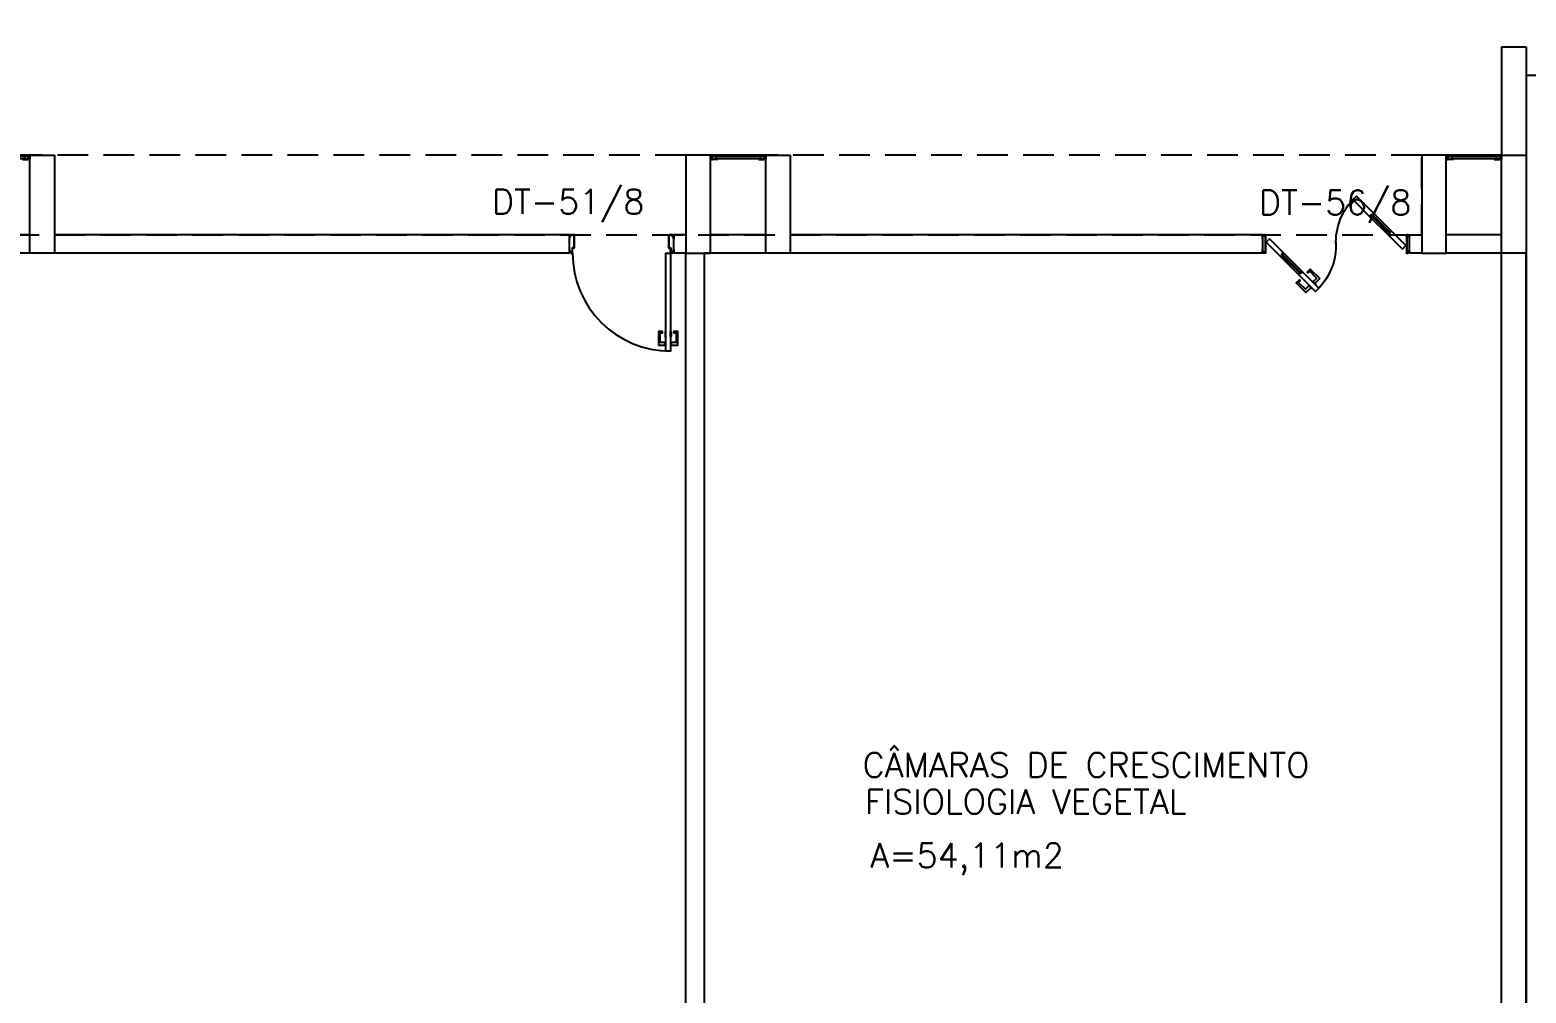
# Model space of a CAD drawing. Header units: millimetres. Extents: x 2128 to 2646, y 1972 to 2207.
# Drawn here: x 2426.46 to 2438.66, y 2039.8 to 2047.66 of the extents above; entities that cross this region are included whole.
import ezdxf

# ---------------------------------------------------------------- set-up
doc = ezdxf.new("R2010")
doc.units = ezdxf.units.MM
doc.linetypes.add('HIDDEN', pattern=[0.375, 0.25, -0.125])
for name, color, linetype in [('AR-ALV', 2, 'Continuous'), ('AR-ESQ', 1, 'Continuous'), ('AR-ESTC', 3, 'Continuous'), ('AR-PORTA', 1, 'Continuous'), ('AR-PROJ', 1, 'HIDDEN'), ('DT-ESQ-BAGUETE-C', 1, 'Continuous'), ('DT-ESQ-PERFIL CADEIRA-C', 2, 'Continuous'), ('DT-ESQ-PERFIL CADEIRA-V', 2, 'Continuous'), ('DT-ESQ-VENEZIANA-C', 1, 'Continuous'), ('DT-ESQ-VENEZIANA-V', 1, 'Continuous'), ('ENDEREÇO', 2, 'Continuous'), ('ibio', 2, 'Continuous'), ('maçaneta', 1, 'Continuous'), ('mov', 1, 'Continuous'), ('PM-PERFIL U-C', 2, 'Continuous'), ('PM-VIDRO', 2, 'Continuous'), ('pm1', 2, 'Continuous'), ('pm2', 2, 'Continuous'), ('TEXTO', 2, 'Continuous'), ('Área', 2, 'Continuous')]:
    doc.layers.add(name, color=color, linetype=linetype)
doc.styles.add('UNB-100', font='simplex.shx', dxfattribs={"height": 0.2})
doc.styles.add('UNB1-100', font='simplex.shx', dxfattribs={"height": 0.2})

# ---------------------------------------------------------------- blocks, each defined once
blk = doc.blocks.new('EF01-P')
at = {"layer": 'DT-ESQ-BAGUETE-C', "ltscale": 0.1}
for points in [[(0.002, 0.035), (0.015, 0.035), (0.015, 0.033), (0.002, 0.033), (0.002, 0.005), (0.015, 0.005), (0.015, 0.004), (0.002, 0.004, -0.414214), (0, 0.005), (0, 0.033, -0.414214)], [(0.448, 0.035), (0.435, 0.035), (0.435, 0.033), (0.448, 0.033), (0.448, 0.005), (0.435, 0.005), (0.435, 0.004), (0.448, 0.004, 0.414214), (0.45, 0.005), (0.45, 0.033, 0.414214)]]:
    blk.add_lwpolyline(points, format="xyb", close=True, dxfattribs=at)
at = {"layer": 'DT-ESQ-PERFIL CADEIRA-C', "ltscale": 0.1}
for points in [[(0.01, 0.002), (0.01, 0.003), (0.002, 0.003, 1), (0.002, 0), (0.015, 0, 0.414214), (0.016, 0.002), (0.016, 0.033), (0.043, 0.033)], [(0.043, 0.006), (0.018, 0.006), (0.018, 0.016), (0.016, 0.016), (0.016, 0.006, 0.414214), (0.018, 0.005), (0.043, 0.005), (0.056, 0.005, 1), (0.056, 0.008), (0.043, 0.008), (0.043, 0.02), (0.043, 0.032), (0.056, 0.032, 1), (0.056, 0.035), (0.043, 0.035), (0.016, 0.035, 0.414214), (0.015, 0.033), (0.015, 0.002), (0.002, 0.002)], [(0.041, 0.02), (0.041, 0.032, -0.414214), (0.043, 0.033), (0.056, 0.033)], [(0.041, 0.02), (0.041, 0.008, 0.414214), (0.043, 0.006), (0.056, 0.006)], [(0.407, 0.006), (0.432, 0.006), (0.432, 0.016), (0.433, 0.016), (0.433, 0.006, -0.414214), (0.432, 0.005), (0.407, 0.005), (0.394, 0.005, -1), (0.394, 0.008), (0.407, 0.008), (0.407, 0.02), (0.407, 0.032), (0.394, 0.032, -1), (0.394, 0.035), (0.407, 0.035), (0.433, 0.035, -0.414214), (0.435, 0.033), (0.435, 0.002), (0.448, 0.002)], [(0.408, 0.02), (0.408, 0.032, 0.414214), (0.407, 0.033), (0.394, 0.033)], [(0.408, 0.02), (0.408, 0.008, -0.414214), (0.407, 0.006), (0.394, 0.006)], [(0.44, 0.002), (0.44, 0.003), (0.448, 0.003, -1), (0.448, 0), (0.435, 0, -0.414214), (0.433, 0.002), (0.433, 0.033), (0.407, 0.033)]]:
    blk.add_lwpolyline(points, format="xyb", dxfattribs=at)
at = {"layer": 'DT-ESQ-PERFIL CADEIRA-V', "ltscale": 0.1}
blk.add_line((0.015, 0), (0.435, 0), dxfattribs=at)
at = {"layer": 'DT-ESQ-VENEZIANA-C', "ltscale": 0.1}
for p, q in [((0.043, 0.011), (0.407, 0.011)), ((0.043, 0.009), (0.407, 0.009))]:
    blk.add_line(p, q, dxfattribs=at)
at = {"layer": 'DT-ESQ-VENEZIANA-V', "ltscale": 0.1}
blk.add_line((0.043, 0.031), (0.407, 0.031), dxfattribs=at)
blk = doc.blocks.new('PM3B')
at = {"layer": 'maçaneta'}
for points in [[(0.02, 0.9), (-0.035, 0.9), (-0.035, 0.79), (0, 0.79), (0, 0.8), (-0.02, 0.8), (-0.02, 0.879, -0.414214), (-0.018, 0.88), (0.02, 0.88)], [(0.125, 0.9), (0.07, 0.9), (0.07, 0.88), (0.109, 0.88, -0.414214), (0.11, 0.879), (0.11, 0.8), (0.09, 0.8), (0.09, 0.79), (0.125, 0.79)]]:
    blk.add_lwpolyline(points, format="xyb", close=True, dxfattribs=at)
for points in [[(0.02, 0.79), (0.02, 0.83), (0.025, 0.83), (0.025, 0.79)], [(0.07, 0.79), (0.07, 0.83), (0.065, 0.83), (0.065, 0.79)]]:
    blk.add_lwpolyline(points, close=True, dxfattribs=at)
at = {"layer": 'mov'}
blk.add_arc((0.025, 0.15), 0.8, 0, 90, dxfattribs=at)
at = {"layer": 'PM-PERFIL U-C'}
for p, q in [((0, 0.12), (0, 0.139)), ((0.002, 0.14), (0.01, 0.14)), ((0.002, 0.138), (0.002, 0.12)), ((0.011, 0.138), (0.002, 0.138)), ((0.01, 0.14), (0.01, 0.149)), ((0.012, 0.15), (0.024, 0.15)), ((0.012, 0.148), (0.012, 0.14)), ((0.023, 0.148), (0.012, 0.148)), ((0.023, 0.109), (0.023, 0.148)), ((0.025, 0.149), (0.025, 0.109)), ((0.825, 0.149), (0.825, 0.109)), ((0.839, 0.15), (0.827, 0.15)), ((0.827, 0.148), (0.838, 0.148)), ((0.827, 0.109), (0.827, 0.148)), ((0.838, 0.148), (0.838, 0.14)), ((0.84, 0.14), (0.84, 0.149)), ((0.849, 0.14), (0.84, 0.14)), ((0.84, 0.138), (0.848, 0.138)), ((0.848, 0.138), (0.848, 0.12)), ((0.85, 0.12), (0.85, 0.139)), ((0.002, 0.12), (0, 0.12)), ((0, 0.03), (0.002, 0.03)), ((0, 0.012), (0, 0.03)), ((0.002, 0.03), (0.002, 0.012)), ((0.002, 0.012), (0.011, 0.012)), ((0.01, 0.01), (0.002, 0.01)), ((0.01, 0.002), (0.01, 0.01)), ((0.012, 0.011), (0.012, 0.002)), ((0.012, 0.002), (0.038, 0.002)), ((0.038, 0), (0.012, 0)), ((0.038, 0.109), (0.025, 0.109)), ((0.038, 0.107), (0.025, 0.107)), ((0.038, 0.107), (0.038, 0.002)), ((0.04, 0.108), (0.04, 0.002)), ((0.81, 0.108), (0.81, 0.002)), ((0.812, 0.109), (0.825, 0.109)), ((0.812, 0.107), (0.826, 0.107)), ((0.812, 0.107), (0.812, 0.002)), ((0.838, 0.002), (0.812, 0.002)), ((0.812, 0), (0.839, 0)), ((0.838, 0.011), (0.838, 0.002)), ((0.848, 0.012), (0.84, 0.012)), ((0.84, 0.002), (0.84, 0.01)), ((0.84, 0.01), (0.849, 0.01)), ((0.848, 0.12), (0.85, 0.12)), ((0.85, 0.03), (0.848, 0.03)), ((0.848, 0.03), (0.848, 0.012)), ((0.85, 0.012), (0.85, 0.03))]:
    blk.add_line(p, q, dxfattribs=at)
for centre, start, end in [((0.002, 0.139), 90, 180), ((0.012, 0.149), 90, 180), ((0.011, 0.14), 270, 0), ((0.024, 0.149), 360, 90), ((0.827, 0.149), 90, 180), ((0.84, 0.14), 180, 270), ((0.839, 0.149), 0, 90), ((0.849, 0.139), 0, 90), ((0.002, 0.012), 180, 270), ((0.012, 0.002), 180, 270), ((0.011, 0.011), 0, 90), ((0.025, 0.109), 180, 270), ((0.038, 0.002), 269.9386, 0), ((0.038, 0.108), 0, 90), ((0.812, 0.108), 90, 180), ((0.812, 0.002), 180, 270.0614), ((0.826, 0.109), 270, 0), ((0.84, 0.011), 90, 180), ((0.839, 0.002), 270, 0), ((0.849, 0.012), 270, 0)]:
    blk.add_arc(centre, 0.0015, start, end, dxfattribs=at)
at = {"layer": 'pm1'}
blk.add_lwpolyline([(0.065, 0.95), (0.065, 0.15), (0.025, 0.15), (0.025, 0.95)], close=True, dxfattribs=at)
blk = doc.blocks.new('PM7B')
at = {"layer": 'maçaneta'}
for points in [[(0.732, -0.208), (0.771, -0.247), (0.785, -0.233), (0.758, -0.206, -0.414214), (0.758, -0.204), (0.813, -0.148), (0.827, -0.162), (0.834, -0.155), (0.81, -0.13)], [(0.806, -0.282), (0.845, -0.321), (0.923, -0.243), (0.898, -0.219), (0.891, -0.226), (0.905, -0.24), (0.849, -0.295, -0.414214), (0.847, -0.295), (0.82, -0.268)], [(0.845, -0.321), (0.806, -0.282), (0.82, -0.268), (0.847, -0.295, 0.414214), (0.849, -0.295), (0.905, -0.24), (0.891, -0.226), (0.898, -0.219), (0.923, -0.243)]]:
    blk.add_lwpolyline(points, format="xyb", close=True, dxfattribs=at)
for points in [[(0.792, -0.226), (0.764, -0.254), (0.767, -0.258), (0.795, -0.229)], [(0.792, -0.226), (0.764, -0.254), (0.767, -0.258), (0.795, -0.229)], [(0.827, -0.261), (0.799, -0.289), (0.795, -0.286), (0.824, -0.258)], [(0.827, -0.261), (0.799, -0.289), (0.795, -0.286), (0.824, -0.258)]]:
    blk.add_lwpolyline(points, close=True, dxfattribs=at)
at = {"layer": 'mov'}
for centre, start, end in [((0.099, 0.089), 356.8029, 46.3992), ((1.101, 0.061), 176.8029, 226.3992)]:
    blk.add_arc(centre, 0.501, start, end, dxfattribs=at)
at = {"layer": 'PM-PERFIL U-C'}
for p, q in [((0, 0.12), (0, 0.139)), ((0.001, 0.14), (0.01, 0.14)), ((0.01, 0.138), (0.002, 0.138)), ((0.002, 0.138), (0.002, 0.12)), ((0.01, 0.14), (0.01, 0.149)), ((0.012, 0.15), (0.023, 0.15)), ((0.023, 0.148), (0.012, 0.148)), ((0.012, 0.148), (0.012, 0.14)), ((0.023, 0.148), (0.023, 0.002)), ((0.025, 0.149), (0.025, 0.001)), ((1.175, 0.149), (1.175, 0.001)), ((1.188, 0.15), (1.176, 0.15)), ((1.177, 0.148), (1.188, 0.148)), ((1.177, 0.148), (1.177, 0.002)), ((1.188, 0.148), (1.188, 0.14)), ((1.189, 0.138), (1.198, 0.138)), ((1.19, 0.14), (1.19, 0.149)), ((1.198, 0.14), (1.19, 0.14)), ((1.198, 0.138), (1.198, 0.12)), ((1.2, 0.12), (1.2, 0.139)), ((0.002, 0.12), (0, 0.12)), ((0, 0.012), (0, 0.03)), ((0, 0.03), (0.002, 0.03)), ((0.01, 0.01), (0.001, 0.01)), ((0.002, 0.03), (0.002, 0.012)), ((0.002, 0.012), (0.01, 0.012)), ((0.01, 0.001), (0.01, 0.01)), ((0.012, 0.01), (0.012, 0.002)), ((0.012, 0.002), (0.023, 0.002)), ((0.023, 0), (0.012, 0)), ((1.188, 0.002), (1.177, 0.002)), ((1.176, 0), (1.188, 0)), ((1.188, 0.01), (1.188, 0.002)), ((1.198, 0.012), (1.189, 0.012)), ((1.19, 0.01), (1.198, 0.01)), ((1.19, 0.001), (1.19, 0.01)), ((1.198, 0.12), (1.2, 0.12)), ((1.198, 0.03), (1.198, 0.012)), ((1.2, 0.03), (1.198, 0.03)), ((1.2, 0.012), (1.2, 0.03))]:
    blk.add_line(p, q, dxfattribs=at)
for centre, start, end in [((0.001, 0.139), 90, 180), ((0.012, 0.149), 90, 180), ((0.01, 0.14), 270, 0), ((0.023, 0.149), 0, 90), ((1.176, 0.149), 90, 180), ((1.188, 0.149), 0, 90), ((1.189, 0.14), 180, 270), ((1.198, 0.139), 0, 90), ((0.001, 0.012), 180, 270), ((0.01, 0.01), 0, 90), ((0.012, 0.001), 180, 270), ((0.023, 0.001), 269.9386, 0), ((1.176, 0.001), 180, 270.0614), ((1.189, 0.01), 90, 180), ((1.188, 0.001), 270, 0), ((1.198, 0.012), 270, 0)]:
    blk.add_arc(centre, 0.0015, start, end, dxfattribs=at)
at = {"layer": 'PM-VIDRO'}
for p, q in [((0.161, 0.171), (0.302, 0.312)), ((0.309, 0.305), (0.168, 0.164)), ((0.891, -0.155), (1.032, -0.014)), ((1.039, -0.021), (0.898, -0.162))]:
    blk.add_line(p, q, dxfattribs=at)
at = {"layer": 'pm1'}
for p, q in [((0.302, 0.312), (0.291, 0.323)), ((0.302, 0.312), (0.309, 0.319)), ((0.327, 0.302), (0.309, 0.319)), ((0.316, 0.312), (0.309, 0.305)), ((0.32, 0.294), (0.309, 0.305)), ((0.327, 0.302), (0.32, 0.294)), ((0.03, 0.061), (0.15, 0.181)), ((0.178, 0.153), (0.058, 0.033)), ((0.15, 0.181), (0.161, 0.171)), ((0.154, 0.164), (0.161, 0.171)), ((0.171, 0.146), (0.154, 0.164)), ((0.168, 0.164), (0.161, 0.157)), ((0.168, 0.164), (0.178, 0.153)), ((0.178, 0.153), (0.171, 0.146)), ((0.058, 0.033), (0.03, 0.061)), ((1.022, -0.003), (1.029, 0.004)), ((1.029, 0.004), (1.046, -0.014)), ((1.032, -0.014), (1.039, -0.007)), ((1.046, -0.014), (1.039, -0.021)), ((0.873, -0.152), (0.88, -0.144)), ((0.873, -0.152), (0.891, -0.169)), ((0.88, -0.144), (0.891, -0.155)), ((0.884, -0.162), (0.891, -0.155)), ((0.898, -0.162), (0.891, -0.169)), ((0.898, -0.162), (0.909, -0.173))]:
    blk.add_line(p, q, dxfattribs=at)
for points in [[(0.291, 0.323), (0.433, 0.464), (0.461, 0.436), (0.32, 0.294)], [(1.032, -0.014), (1.022, -0.003), (1.142, 0.117), (1.17, 0.089), (1.05, -0.031), (1.039, -0.021)], [(0.909, -0.173), (0.767, -0.314), (0.739, -0.286), (0.873, -0.152)]]:
    blk.add_lwpolyline(points, dxfattribs=at)
at = {"layer": 'pm2', "color": 1}
for p, q in [((0.15, 0.181), (0.291, 0.323)), ((0.32, 0.294), (0.178, 0.153)), ((0.88, -0.144), (1.022, -0.003)), ((1.05, -0.031), (0.909, -0.173))]:
    blk.add_line(p, q, dxfattribs=at)

msp = doc.modelspace()

# ---------------------------------------------------------------- linework, layer by layer
at = {"layer": 'AR-ALV'}
for p, q in [((2438.461, 2047.523), (2438.661, 2047.523)), ((2438.461, 2047.523), (2438.461, 2046.64)), ((2438.661, 2047.523), (2438.661, 2046.64)), ((2426.461, 2045.99), (2426.011, 2045.99)), ((2430.861, 2045.99), (2426.661, 2045.99)), ((2430.861, 2045.84), (2430.861, 2045.99)), ((2431.811, 2045.99), (2431.711, 2045.99)), ((2431.711, 2045.84), (2431.711, 2045.99)), ((2432.461, 2045.99), (2432.011, 2045.99)), ((2436.511, 2045.99), (2432.661, 2045.99)), ((2436.511, 2045.99), (2436.511, 2045.84)), ((2437.711, 2045.84), (2437.711, 2045.99)), ((2437.711, 2045.99), (2437.811, 2045.99)), ((2438.461, 2045.99), (2438.011, 2045.99)), ((2426.461, 2045.84), (2426.011, 2045.84)), ((2430.861, 2045.84), (2426.661, 2045.84)), ((2431.811, 2045.84), (2431.711, 2045.84)), ((2431.811, 2037.515), (2431.811, 2045.84)), ((2432.461, 2045.84), (2431.961, 2045.84)), ((2431.961, 2037.515), (2431.961, 2045.84)), ((2436.511, 2045.84), (2432.661, 2045.84)), ((2437.811, 2045.84), (2437.711, 2045.84)), ((2438.461, 2045.84), (2438.011, 2045.84)), ((2438.461, 2037.515), (2438.461, 2045.84)), ((2438.661, 2037.515), (2438.661, 2045.84))]:
    msp.add_line(p, q, dxfattribs=at)
at = {"layer": 'AR-ESTC'}
for p, q in [((2426.461, 2046.64), (2426.661, 2046.64)), ((2426.461, 2045.84), (2426.461, 2046.64)), ((2426.661, 2046.64), (2426.661, 2045.84)), ((2432.011, 2046.64), (2431.811, 2046.64)), ((2431.811, 2046.64), (2431.811, 2045.84)), ((2432.011, 2045.84), (2432.011, 2046.64)), ((2432.461, 2046.64), (2432.661, 2046.64)), ((2432.461, 2045.84), (2432.461, 2046.64)), ((2432.661, 2046.64), (2432.661, 2045.84)), ((2438.011, 2046.64), (2437.811, 2046.64)), ((2437.811, 2046.64), (2437.811, 2045.84)), ((2438.011, 2045.84), (2438.011, 2046.64)), ((2438.461, 2046.64), (2438.661, 2046.64)), ((2438.461, 2045.84), (2438.461, 2046.64)), ((2438.661, 2046.64), (2438.661, 2045.84)), ((2426.661, 2045.84), (2426.461, 2045.84)), ((2431.811, 2045.84), (2432.011, 2045.84)), ((2432.661, 2045.84), (2432.461, 2045.84)), ((2437.811, 2045.84), (2438.011, 2045.84)), ((2438.661, 2045.84), (2438.461, 2045.84))]:
    msp.add_line(p, q, dxfattribs=at)
at = {"layer": 'AR-PROJ'}
for p, q in [((2437.811, 2046.64), (2372.661, 2046.64)), ((2437.811, 2045.99), (2437.811, 2046.64)), ((2372.661, 2045.99), (2437.811, 2045.99))]:
    msp.add_line(p, q, dxfattribs=at)
at = {"layer": 'ibio'}
msp.add_lwpolyline([(2438.661, 2053.565), (2438.661, 2048.84), (2445.011, 2048.84), (2445.011, 2042.465), (2441.611, 2042.465), (2441.611, 2047.29), (2438.661, 2047.29), (2438.661, 2036.915)], dxfattribs=at)

# ---------------------------------------------------------------- block references
at = {"layer": 'AR-ESQ', "rotation": 180}
for p in [(2426.461, 2046.64), (2432.461, 2046.64), (2438.461, 2046.64)]:
    msp.add_blockref('EF01-P', p, dxfattribs=at)
at = {"layer": 'AR-PORTA', "xscale": -1}
msp.add_blockref('PM7B', (2437.711, 2045.84), dxfattribs=at)
at = {"layer": 'AR-PORTA', "rotation": 180}
msp.add_blockref('PM3B', (2431.711, 2045.99), dxfattribs=at)

# ---------------------------------------------------------------- texts
at = {"layer": 'ENDEREÇO', "style": 'UNB1-100'}
for s, p in [('DT-51/8', (2430.229, 2046.16)), ('DT-56/8', (2436.483, 2046.153))]:
    msp.add_text(s, height=0.2, dxfattribs=at).set_placement(p)
at = {"layer": 'TEXTO', "style": 'UNB-100'}
for s, p in [('CÂMARAS DE CRESCIMENTO', (2433.252, 2041.564)), ('FISIOLOGIA VEGETAL', (2433.271, 2041.264))]:
    msp.add_text(s, height=0.2, dxfattribs=at).set_placement(p)
at = {"layer": 'Área', "style": 'UNB-100'}
msp.add_text('A=54,11m2', height=0.2, dxfattribs=at).set_placement((2433.315, 2040.827))

doc.saveas('drawing.dxf')
